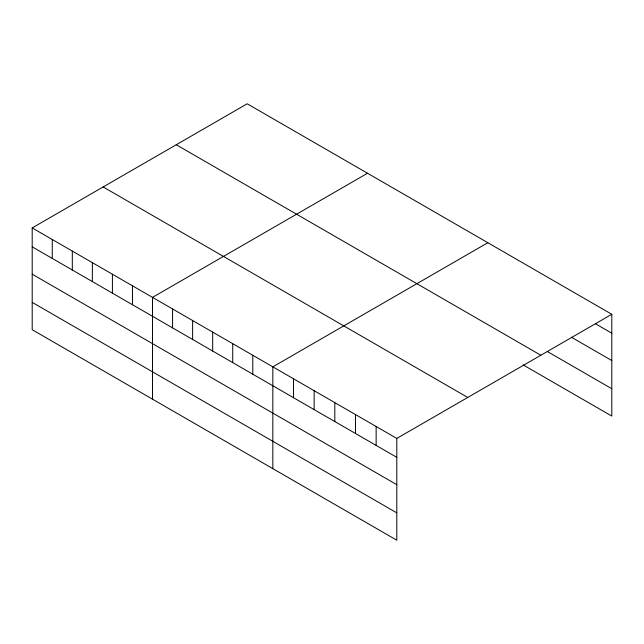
<?xml version="1.0" encoding="UTF-8"?>
<svg xmlns="http://www.w3.org/2000/svg" width="644" height="644" viewBox="0 0 644 644"><rect width="100%" height="100%" fill="white"/><g stroke="black" fill="none" stroke-linecap="round" stroke-linejoin="round"><path stroke-width="0.97" d="M32.2 227.92L396.801 438.419L396.801 540.211L32.2 329.712L32.2 227.92L247.199 103.789L611.8 314.288L611.8 416.08L523.129 364.89M367.523 173.252L152.515 297.383L152.515 399.183M487.838 242.716L272.831 366.847L272.831 468.647M396.801 438.419L611.8 314.288M595.442 323.755L611.8 333.206M571.341 337.19L611.8 360.551M547.239 351.455L611.8 388.735M176.255 144.747L540.847 355.247M103.153 186.953L467.745 397.453M32.2 246.837L396.801 457.337M32.2 274.183L396.801 484.682M32.2 302.366L396.801 512.865M376.136 426.489L376.136 445.406M355.472 414.559L355.472 433.476M334.816 402.629L334.816 421.546M314.151 390.707L314.151 409.616M293.495 378.777L293.495 397.694M252.778 355.271L252.778 374.188M232.726 343.695L232.726 362.612M212.673 332.111L212.673 351.028M192.62 320.535L192.62 339.452M172.568 308.959L172.568 327.877M132.463 285.807L132.463 304.725M112.41 274.231L112.41 293.141M92.358 262.647L92.358 281.565M72.305 251.071L72.305 269.989M52.253 239.496L52.253 258.413"/></g></svg>
